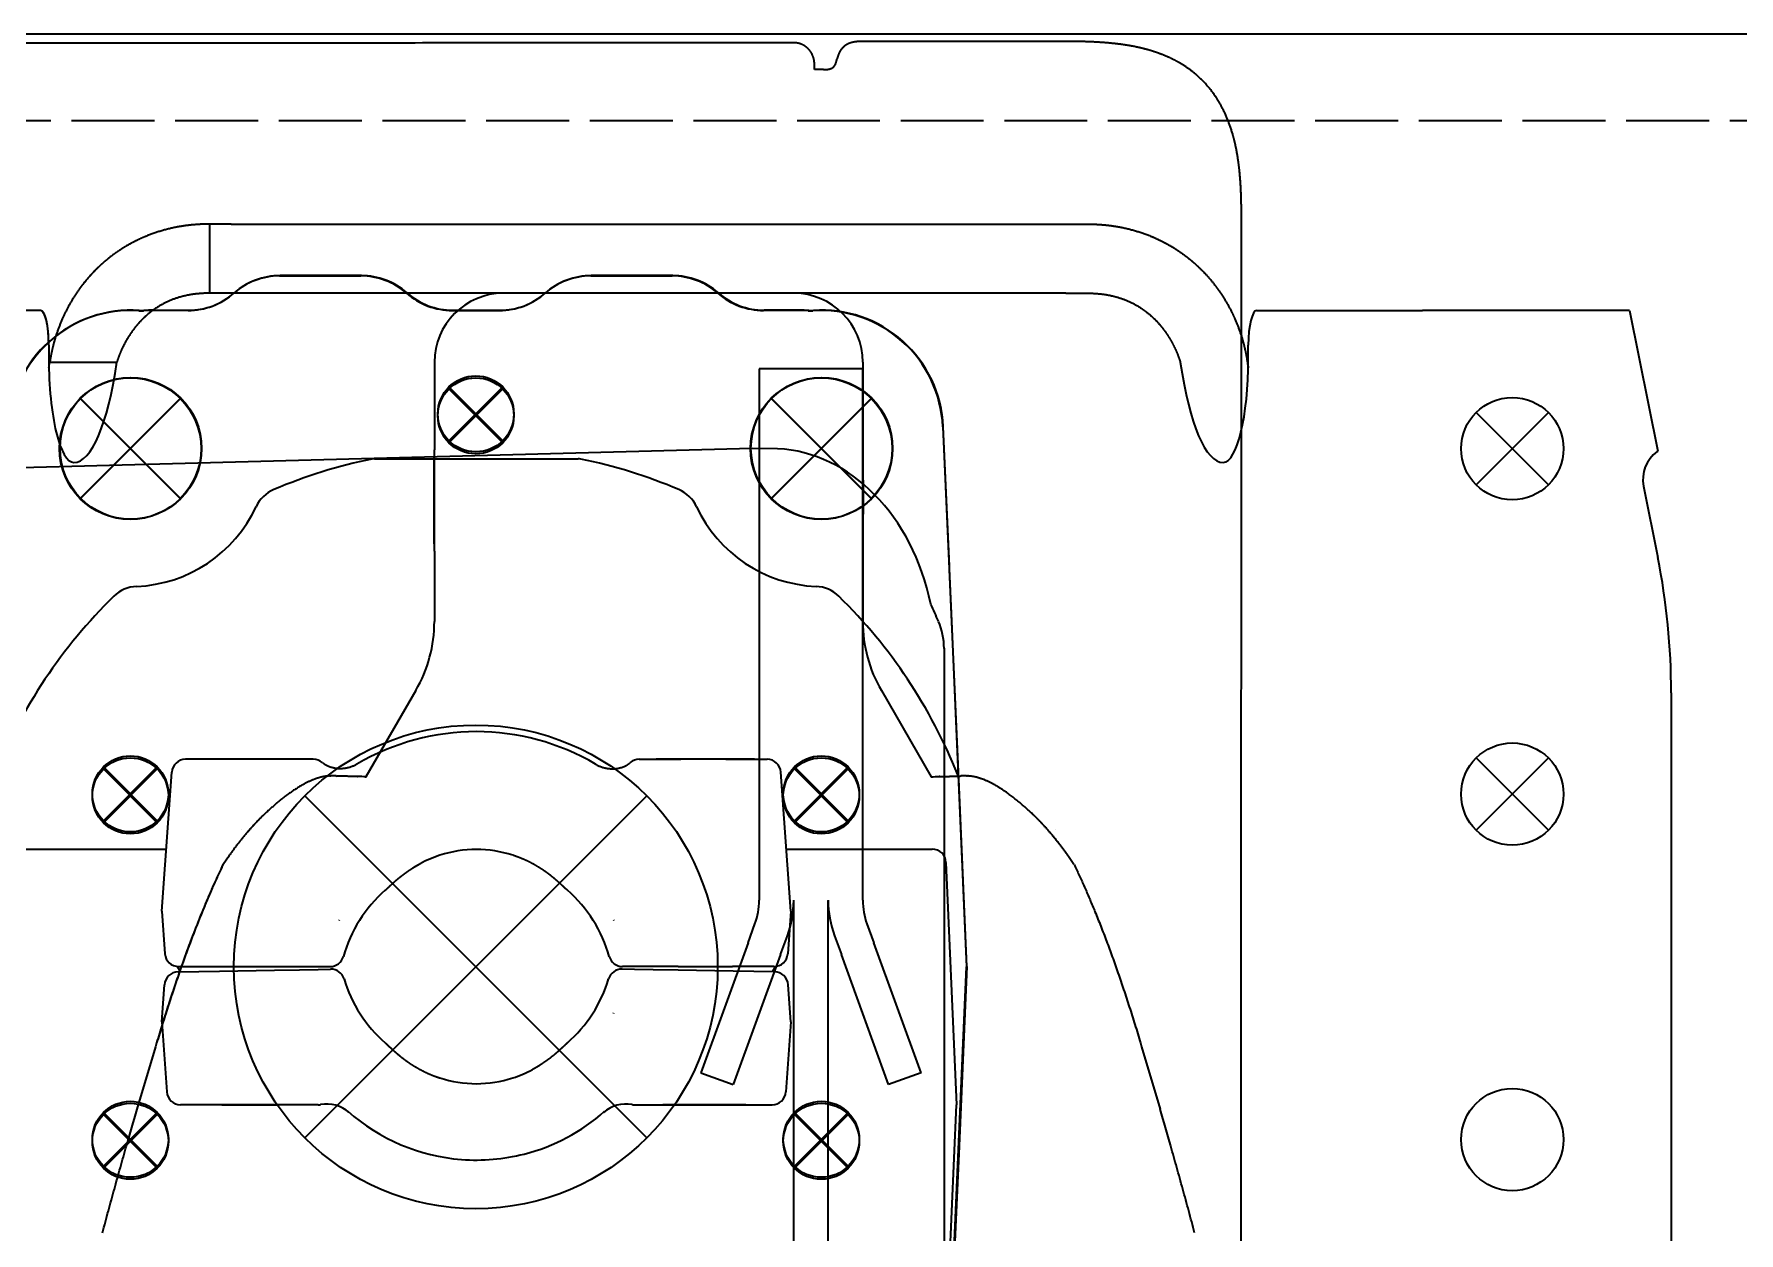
# Model space of a CAD drawing. Header units: millimetres. Extents: x 120 to 10915, y 515 to 8014.
# Drawn here: x 4386.1 to 4632.8, y 4996.5 to 5170 of the extents above; entities that cross this region are included whole.
import ezdxf

# ---------------------------------------------------------------- set-up
doc = ezdxf.new("R2010")
doc.units = ezdxf.units.MM
doc.linetypes.add('DASHED', pattern=[15, 12, -3])
doc.layers.get('0').update_dxf_attribs({"lineweight": 13})
for name, color, linetype, lineweight in [('201_Dimensions', 7, 'Continuous', 13), ('203_Chassis_left_side_view', 7, 'Continuous', 13), ('204_Chassis_mid_side_view', 7, 'Continuous', 13), ('211_Frame_holes_left_side_view', 7, 'Continuous', 13), ('212_Frame_holes_right_side_view', 7, 'Continuous', 13), ('218_Chassis_right_side_view', 7, 'Continuous', 13)]:
    doc.layers.add(name, color=color, linetype=linetype, lineweight=lineweight)

# ---------------------------------------------------------------- blocks, each defined once
blk = doc.blocks.new('3304873')
at = {"layer": '204_Chassis_mid_side_view', "color": 3, "lineweight": 35}
for p, q in [((4411.44, 1242.5), (4411.44, 1232.5)), ((4414.59, 1242.5), (4411.44, 1242.5)), ((4414.59, 1242.5), (4448.31, 1242.5)), ((4448.31, 1242.5), (4501.69, 1242.5)), ((4501.69, 1242.5), (4535.41, 1242.5)), ((4535.41, 1242.5), (4538.56, 1242.5)), ((4414.59, 1232.5), (4411.44, 1232.5)), ((4448.31, 1232.5), (4414.59, 1232.5)), ((4501.69, 1232.5), (4448.31, 1232.5)), ((4535.41, 1232.5), (4501.69, 1232.5)), ((4535.41, 1232.5), (4538.56, 1232.5)), ((4386.99, 1230), (4382.39, 1230)), ((4563.01, 1230), (4567.61, 1230)), ((4567.61, 1230), (4587.01, 1230)), ((4616.98, 1230), (4587.01, 1230)), ((4616.98, 1230), (4621.05, 1209.64)), ((4388.2, 1225), (4388.2, 1223)), ((4388.2, 1225), (4388.2, 1223)), ((4561.8, 1223), (4561.8, 1225)), ((4388.34, 1222.5), (4398.04, 1222.5)), ((4444, 1222.5), (4444, 1209.82)), ((4506, 1222.5), (4506, 1209.82)), ((4444, 1198.95), (4444, 1209.84)), ((4444, 1209.8), (4444, 1209.82)), ((4506, 1198.95), (4506, 1209.82)), ((4620.97, 1209.58), (4621.05, 1209.64)), ((4619, 1204.56), (4621.06, 1194.27)), ((4444, 1195.18), (4444, 1198.95)), ((4506, 1195.18), (4506, 1198.95)), ((4444, 1195.18), (4444, 1195.2)), ((4444, 1195.18), (4444, 1185)), ((4506, 1195.18), (4506, 1185)), ((4441.31, 1174.98), (4434.1, 1162.52)), ((4508.69, 1174.98), (4515.9, 1162.52)), ((4623, 1174.67), (4623, 1047)), ((4428.82, 1162.63), (4429.01, 1162.64)), ((4429.8, 1162.63), (4429.95, 1162.62)), ((4520.05, 1162.62), (4520.2, 1162.63)), ((4520.99, 1162.64), (4521.18, 1162.63)), ((4416.05, 1154.93), (4416.05, 1154.92)), ((4533.95, 1154.93), (4533.95, 1154.92)), ((4403.64, 1123.43), (4400.95, 1114.39)), ((4403.64, 1123.43), (4400.95, 1114.39)), ((4403.8, 1123.98), (4403.64, 1123.43)), ((4403.8, 1123.98), (4403.64, 1123.43)), ((4546.2, 1123.98), (4546.36, 1123.43)), ((4546.36, 1123.43), (4549.05, 1114.39))]:
    blk.add_line(p, q, dxfattribs=at)
for centre in [(4600, 1210), (4600, 1160), (4600, 1110)]:
    blk.add_circle(centre, 7.4, dxfattribs=at)
for centre, radius, start, end in [((4454, 1222.5), 10, 90.2566, 180), ((4496, 1222.5), 10, 0, 89.7434), ((4623.91, 1205.54), 5, 126.0371, 191.3), ((4523, 1174.67), 100, 360, 11.3), ((4424, 1185), 20, 329.9311, 359.9999), ((4526, 1185), 20, 180.0001, 210.0689), ((4429.26, 1143.82), 18.82, 88.3525, 90.7619), ((4520.74, 1143.82), 18.82, 89.2381, 91.6475), ((4438.36, 1137.34), 27.38, 132.2436, 133.5976), ((4445, 1130.36), 37.01, 131.3665, 132.5844), ((4437.53, 1138.94), 25.63, 130.2166, 131.5128), ((4512.47, 1138.94), 25.63, 48.4872, 49.7834), ((4505, 1130.36), 37.01, 47.4156, 48.6335), ((4511.64, 1137.34), 27.38, 46.4024, 47.7564), ((4714.31, 1021.32), 326.89, 163.458, 164.4277), ((4714.31, 1021.32), 326.89, 163.458, 164.4277), ((4235.69, 1021.32), 326.89, 15.5723, 16.542)]:
    blk.add_arc(centre, radius, start, end, dxfattribs=at)
for centre, major_axis, start_param, end_param in [((4386.99, 1225), (0, -5), 1.570796, 3.141593), ((4386.99, 1225), (0, 5), 4.712389, 6.283185), ((4563.01, 1225), (0, -5), 3.141593, 4.712389), ((4391.83, 1223), (0, -15), 4.712389, 4.800831), ((4391.83, 1223), (0, 15), 1.570796, 3.141593), ((4382.12, 1238), (0, -30), 0.995404, 1.027843), ((4391.83, 1238), (0, 30), 3.141593, 4.169436), ((4558.17, 1238), (0, 30), 2.113749, 3.141593), ((4558.17, 1223), (0, 15), 3.141593, 4.712389), ((4567.88, 1238), (0, 30), 2.113749, 2.146188), ((4567.88, 1238), (0, -30), 5.255342, 5.287781)]:
    blk.add_ellipse(centre, major_axis=major_axis, ratio=0.241905, start_param=start_param, end_param=end_param, dxfattribs=at)
for points, degree, knots in [([(4411.44, 1242.5), (4409.83, 1242.5), (4408.21, 1242.38), (4406.58, 1242.12), (4404.37, 1241.57), (4402.24, 1240.74), (4401.66, 1240.49), (4400.54, 1239.96), (4399.45, 1239.35), (4398.92, 1239.03), (4398.01, 1238.44), (4397.15, 1237.79), (4396.78, 1237.5), (4396.07, 1236.91), (4395.39, 1236.29), (4395.06, 1235.96), (4394.08, 1234.97), (4393.19, 1233.9), (4392.62, 1233.15), (4391.57, 1231.6), (4390.67, 1229.95), (4390.27, 1229.1), (4389.5, 1227.29), (4388.92, 1225.43), (4388.68, 1224.45), (4388.48, 1223.47), (4388.34, 1222.5)], 5, [0, 0, 0, 0, 0, 0, 15.842563, 15.842563, 15.842563, 21.798319, 21.798319, 21.798319, 27.666066, 27.666066, 27.666066, 32.046526, 32.046526, 32.046526, 36.435784, 36.435784, 36.435784, 45.330209, 45.330209, 45.330209, 54.486401, 54.486401, 54.486401, 64.655725, 64.655725, 64.655725, 64.655725, 64.655725, 64.655725]), ([(4538.56, 1242.5), (4540.17, 1242.5), (4541.79, 1242.38), (4543.42, 1242.12), (4545.63, 1241.57), (4547.76, 1240.74), (4548.34, 1240.49), (4549.46, 1239.96), (4550.55, 1239.35), (4551.08, 1239.03), (4551.99, 1238.44), (4552.85, 1237.79), (4553.22, 1237.5), (4553.93, 1236.91), (4554.61, 1236.29), (4554.94, 1235.96), (4555.92, 1234.97), (4556.81, 1233.9), (4557.38, 1233.15), (4558.43, 1231.6), (4559.33, 1229.95), (4559.73, 1229.1), (4560.5, 1227.29), (4561.08, 1225.43), (4561.32, 1224.45), (4561.52, 1223.47), (4561.66, 1222.5)], 5, [0, 0, 0, 0, 0, 0, 15.842563, 15.842563, 15.842563, 21.798319, 21.798319, 21.798319, 27.666066, 27.666066, 27.666066, 32.046526, 32.046526, 32.046526, 36.435784, 36.435784, 36.435784, 45.330209, 45.330209, 45.330209, 54.486401, 54.486401, 54.486401, 64.655725, 64.655725, 64.655725, 64.655725, 64.655725, 64.655725]), ([(4538.56, 1242.5), (4540.17, 1242.5), (4541.79, 1242.38), (4543.42, 1242.12), (4545.63, 1241.57), (4547.76, 1240.74), (4548.34, 1240.49), (4549.46, 1239.96), (4550.55, 1239.35), (4551.08, 1239.03), (4551.99, 1238.44), (4552.85, 1237.79), (4553.22, 1237.5), (4553.93, 1236.91), (4554.61, 1236.29), (4554.94, 1235.96), (4555.92, 1234.97), (4556.81, 1233.9), (4557.38, 1233.15), (4558.43, 1231.6), (4559.33, 1229.95), (4559.73, 1229.1), (4560.5, 1227.29), (4561.08, 1225.43), (4561.32, 1224.45), (4561.52, 1223.47), (4561.66, 1222.5)], 5, [0, 0, 0, 0, 0, 0, 15.842563, 15.842563, 15.842563, 21.798319, 21.798319, 21.798319, 27.666066, 27.666066, 27.666066, 32.046526, 32.046526, 32.046526, 36.435784, 36.435784, 36.435784, 45.330209, 45.330209, 45.330209, 54.486401, 54.486401, 54.486401, 64.655725, 64.655725, 64.655725, 64.655725, 64.655725, 64.655725]), ([(4411.44, 1232.5), (4411.08, 1232.5), (4410.72, 1232.49), (4410.36, 1232.47), (4409.16, 1232.38), (4407.96, 1232.17), (4407.13, 1231.96), (4405.44, 1231.38), (4403.86, 1230.49), (4403.09, 1229.96), (4402.11, 1229.13), (4401.24, 1228.21), (4401.02, 1227.95), (4400.34, 1227.13), (4399.75, 1226.26), (4399.4, 1225.67), (4398.87, 1224.67), (4398.45, 1223.68), (4398.3, 1223.29), (4398.16, 1222.89), (4398.04, 1222.5)], 5, [0, 0, 0, 0, 0, 0, 4.864829, 4.864829, 4.864829, 16.12056, 16.12056, 16.12056, 28.116205, 28.116205, 28.116205, 32.691422, 32.691422, 32.691422, 42.29478, 42.29478, 42.29478, 48.652941, 48.652941, 48.652941, 48.652941, 48.652941, 48.652941]), ([(4538.56, 1232.5), (4538.92, 1232.5), (4539.28, 1232.49), (4539.64, 1232.47), (4540.84, 1232.38), (4542.04, 1232.17), (4542.87, 1231.96), (4544.56, 1231.38), (4546.14, 1230.49), (4546.91, 1229.96), (4547.89, 1229.13), (4548.76, 1228.21), (4548.98, 1227.95), (4549.66, 1227.13), (4550.25, 1226.26), (4550.6, 1225.67), (4551.13, 1224.67), (4551.55, 1223.68), (4551.7, 1223.29), (4551.84, 1222.89), (4551.96, 1222.5)], 5, [0, 0, 0, 0, 0, 0, 4.864829, 4.864829, 4.864829, 16.12056, 16.12056, 16.12056, 28.116205, 28.116205, 28.116205, 32.691422, 32.691422, 32.691422, 42.29478, 42.29478, 42.29478, 48.652941, 48.652941, 48.652941, 48.652941, 48.652941, 48.652941]), ([(4443.97, 1206.05), (4443.98, 1206.94), (4443.98, 1207.78), (4443.99, 1208.53), (4444, 1209.25), (4444, 1209.66), (4444, 1209.72), (4444, 1209.78), (4444, 1209.82)], 5, [0, 0, 0, 0, 0, 0, 8.481873, 8.481873, 8.481873, 10.350238, 10.350238, 10.350238, 10.350238, 10.350238, 10.350238]), ([(4506, 1209.82), (4506, 1209.69), (4506, 1209.44), (4506, 1209.09), (4506.01, 1208.33), (4506.02, 1207.39), (4506.02, 1206.96), (4506.03, 1206.51), (4506.03, 1206.05)], 5, [0, 0, 0, 0, 0, 0, 5.964844, 5.964844, 5.964844, 10.368178, 10.368178, 10.368178, 10.368178, 10.368178, 10.368178]), ([(4444, 1195.18), (4444, 1195.31), (4444, 1195.56), (4444, 1195.91), (4443.98, 1197.19), (4443.97, 1199.02), (4443.96, 1200.36), (4443.96, 1202.34), (4443.96, 1204.3), (4443.97, 1204.9), (4443.97, 1205.48), (4443.97, 1206.05)], 5, [0, 0, 0, 0, 0, 0, 5.948362, 5.948362, 5.948362, 17.647719, 17.647719, 17.647719, 22.979673, 22.979673, 22.979673, 22.979673, 22.979673, 22.979673]), ([(4506.03, 1206.05), (4506.04, 1204.77), (4506.04, 1203.37), (4506.04, 1201.95), (4506.03, 1199.41), (4506.02, 1197.23), (4506.01, 1196.36), (4506, 1195.64), (4506, 1195.28), (4506, 1195.24), (4506, 1195.21), (4506, 1195.18)], 5, [0, 0, 0, 0, 0, 0, 12.095725, 12.095725, 12.095725, 21.764657, 21.764657, 21.764657, 22.97103, 22.97103, 22.97103, 22.97103, 22.97103, 22.97103]), ([(4428.82, 1162.63), (4427.92, 1162.59), (4426.94, 1162.36), (4425.9, 1161.93), (4424.31, 1161.06), (4422.6, 1159.83), (4422.07, 1159.42), (4421.53, 1158.99), (4420.98, 1158.52)], 5, [0, 0, 0, 0, 0, 0, 45.412343, 45.412343, 45.412343, 65.031892, 65.031892, 65.031892, 65.031892, 65.031892, 65.031892]), ([(4434.1, 1162.52), (4434.09, 1162.52), (4434.08, 1162.52), (4433.04, 1162.54), (4432.61, 1162.55), (4432.08, 1162.56), (4431.46, 1162.57), (4430.75, 1162.59), (4429.95, 1162.62)], 5, [0, 0, 0, 0, 0, 0, 1.072261, 1.072261, 1.072261, 48.257643, 48.257643, 48.257643, 48.257643, 48.257643, 48.257643]), ([(4515.9, 1162.52), (4515.91, 1162.52), (4515.92, 1162.52), (4516.96, 1162.54), (4517.39, 1162.55), (4517.92, 1162.56), (4518.54, 1162.57), (4519.25, 1162.59), (4520.05, 1162.62)], 5, [0, 0, 0, 0, 0, 0, 1.072261, 1.072261, 1.072261, 48.257643, 48.257643, 48.257643, 48.257643, 48.257643, 48.257643]), ([(4529.02, 1158.52), (4527.26, 1160.02), (4525.63, 1161.17), (4524.09, 1162.02), (4522.68, 1162.51), (4521.41, 1162.62), (4521.4, 1162.62), (4521.36, 1162.62), (4521.31, 1162.62), (4521.25, 1162.63), (4521.21, 1162.63), (4521.18, 1162.63)], 5, [0, 0, 0, 0, 0, 0, 62.554111, 62.554111, 62.554111, 62.953364, 62.953364, 62.953364, 64.550597, 64.550597, 64.550597, 64.550597, 64.550597, 64.550597]), ([(4419.48, 1157.17), (4418.49, 1156.24), (4417.5, 1155.2), (4416.52, 1154.07), (4415.31, 1152.53), (4414.12, 1150.84), (4413.88, 1150.5), (4413.64, 1150.15), (4413.4, 1149.79)], 5, [0, 0, 0, 0, 0, 0, 33.722087, 33.722087, 33.722087, 42.226961, 42.226961, 42.226961, 42.226961, 42.226961, 42.226961]), ([(4536.6, 1149.79), (4535.89, 1150.86), (4535.17, 1151.87), (4534.44, 1152.84), (4533.35, 1154.2), (4532.24, 1155.43), (4531.87, 1155.83), (4531.38, 1156.33), (4530.89, 1156.82), (4530.76, 1156.94), (4530.64, 1157.06), (4530.52, 1157.17)], 5, [0.000088, 0.000088, 0.000088, 0.000088, 0.000088, 0.000088, 25.401335, 25.401335, 25.401335, 38.032211, 38.032211, 38.032211, 42.145143, 42.145143, 42.145143, 42.145143, 42.145143, 42.145143]), ([(4413.4, 1149.79), (4413.16, 1149.27), (4412.66, 1148.23), (4411.94, 1146.61), (4411.21, 1144.93), (4410.44, 1143.1), (4409.63, 1141.09), (4408.79, 1138.9), (4407.94, 1136.62), (4407.1, 1134.26), (4406.27, 1131.81), (4405.43, 1129.27), (4404.61, 1126.66), (4404.07, 1124.88), (4403.8, 1123.98)], 3, [0, 0, 0, 0, 1.705547, 3.475176, 5.306923, 7.198833, 9.436672, 11.800434, 14.231305, 16.739613, 19.329164, 21.998775, 24.741876, 27.558824, 27.558824, 27.558824, 27.558824]), ([(4413.4, 1149.79), (4413.35, 1149.69), (4413.06, 1149.08), (4412.53, 1147.93), (4411.81, 1146.34), (4411.1, 1144.67), (4410.34, 1142.85), (4409.54, 1140.85), (4408.7, 1138.68), (4407.87, 1136.43), (4407.05, 1134.1), (4406.23, 1131.68), (4405.41, 1129.19), (4404.6, 1126.61), (4404.07, 1124.87), (4403.8, 1123.98)], 3, [5.776685, 5.776685, 5.776685, 5.776685, 6.115823, 7.805052, 9.555917, 11.36648, 13.234913, 15.491544, 17.819412, 20.216149, 22.688056, 25.238798, 27.866818, 30.56569, 33.335737, 33.335737, 33.335737, 33.335737]), ([(4536.6, 1149.79), (4536.65, 1149.69), (4536.94, 1149.08), (4537.47, 1147.93), (4538.19, 1146.34), (4538.9, 1144.67), (4539.66, 1142.85), (4540.46, 1140.85), (4541.3, 1138.68), (4542.13, 1136.43), (4542.95, 1134.1), (4543.77, 1131.68), (4544.59, 1129.19), (4545.4, 1126.61), (4545.93, 1124.87), (4546.2, 1123.98)], 3, [5.776883, 5.776883, 5.776883, 5.776883, 6.115823, 7.805052, 9.555917, 11.36648, 13.234913, 15.491544, 17.819412, 20.216149, 22.688056, 25.238798, 27.866818, 30.56569, 33.335737, 33.335737, 33.335737, 33.335737]), ([(4395.97, 1096.49), (4396.11, 1097.03), (4396.39, 1098.09), (4396.82, 1099.68), (4397.25, 1101.26), (4397.68, 1102.83), (4398.12, 1104.4), (4398.55, 1105.96), (4398.99, 1107.52), (4399.28, 1108.55), (4399.42, 1109.07)], 3, [0, 0, 0, 0, 1.651619, 3.298423, 4.937662, 6.569195, 8.194645, 9.815358, 11.4304, 13.041805, 13.041805, 13.041805, 13.041805]), ([(4395.97, 1096.49), (4396.11, 1097.03), (4396.39, 1098.09), (4396.82, 1099.68), (4397.25, 1101.26), (4397.68, 1102.83), (4398.12, 1104.4), (4398.55, 1105.96), (4398.99, 1107.52), (4399.28, 1108.55), (4399.42, 1109.07)], 3, [0, 0, 0, 0, 1.651619, 3.298423, 4.937662, 6.569195, 8.194645, 9.815358, 11.4304, 13.041805, 13.041805, 13.041805, 13.041805]), ([(4554.03, 1096.49), (4553.89, 1097.03), (4553.61, 1098.09), (4553.18, 1099.68), (4552.75, 1101.26), (4552.32, 1102.83), (4551.88, 1104.4), (4551.45, 1105.96), (4551.01, 1107.52), (4550.72, 1108.55), (4550.58, 1109.07)], 3, [0, 0, 0, 0, 1.651619, 3.298423, 4.937662, 6.569195, 8.194645, 9.815358, 11.4304, 13.041805, 13.041805, 13.041805, 13.041805])]:
    blk.add_open_spline(points, degree=degree, knots=knots, dxfattribs=at)
blk = doc.blocks.new('3104955')
at = {"layer": '203_Chassis_left_side_view', "color": 3, "lineweight": 35}
for p, q in [((4534.01, 1268.94), (4506.26, 1268.94)), ((4499, 1264.87), (4499, 1265.7)), ((4500.31, 1264.87), (4499, 1264.87))]:
    blk.add_line(p, q, dxfattribs=at)
for points, knots in [([(4496, 1268.75), (4430.13, 1268.7), (4364.2, 1268.66), (4297.91, 1268.62), (4218.95, 1268.58), (4140.11, 1268.56), (4126.98, 1268.56), (4104.95, 1268.55), (4082.92, 1268.55), (4074.84, 1268.55), (4037.62, 1268.54), (4000.49, 1268.54), (3972.56, 1268.54), (3929.19, 1268.54), (3885.69, 1268.54), (3870.43, 1268.54), (3855.16, 1268.54), (3839.88, 1268.54)], [0, 0, 0, 0, 0, 0, 464.449756, 464.449756, 464.449756, 557.232964, 557.232964, 557.232964, 620.223787, 620.223787, 620.223787, 820.546456, 820.546456, 820.546456, 928.562101, 928.562101, 928.562101, 928.562101, 928.562101, 928.562101]), ([(4499, 1265.7), (4499, 1266.08), (4498.94, 1266.46), (4498.82, 1266.83), (4498.39, 1267.69), (4497.67, 1268.33), (4497.15, 1268.61), (4496.58, 1268.75), (4496.01, 1268.75), (4496.01, 1268.75), (4496, 1268.75), (4496, 1268.75)], [0, 0, 0, 0, 0, 0, 2.954049, 2.954049, 2.954049, 7.313771, 7.313771, 7.313771, 7.358072, 7.358072, 7.358072, 7.358072, 7.358072, 7.358072]), ([(4506.26, 1268.94), (4505.82, 1268.94), (4505.38, 1268.94), (4504.93, 1268.91), (4504.29, 1268.79), (4503.71, 1268.52), (4503.54, 1268.41), (4503.22, 1268.17), (4502.95, 1267.88), (4502.83, 1267.72), (4502.62, 1267.37), (4502.46, 1267), (4502.39, 1266.81), (4502.33, 1266.62), (4502.28, 1266.43)], [0, 0, 0, 0, 0, 0, 2.216259, 2.216259, 2.216259, 3.235337, 3.235337, 3.235337, 4.24448, 4.24448, 4.24448, 5.262713, 5.262713, 5.262713, 5.262713, 5.262713, 5.262713]), ([(4560.81, 1241.99), (4560.81, 1243.38), (4560.81, 1244.77), (4560.79, 1246.19), (4560.7, 1248.51), (4560.47, 1250.85), (4560.35, 1251.74), (4560.1, 1253.33), (4559.73, 1254.89), (4559.54, 1255.57), (4558.91, 1257.58), (4558.03, 1259.52), (4557.31, 1260.76), (4556.07, 1262.43), (4554.57, 1263.88), (4554.08, 1264.3), (4552.94, 1265.19), (4551.7, 1265.94), (4551, 1266.31), (4549.91, 1266.82), (4548.78, 1267.25), (4548.38, 1267.38), (4547.77, 1267.58), (4547.16, 1267.76), (4546.94, 1267.81), (4546.51, 1267.93), (4546.07, 1268.03), (4545.85, 1268.08), (4544.6, 1268.35), (4543.34, 1268.54), (4542.29, 1268.66), (4539.98, 1268.86), (4537.7, 1268.93), (4536.46, 1268.94), (4535.24, 1268.94), (4534.01, 1268.94)], [0, 0, 0, 0, 0, 0, 9.83548, 9.83548, 9.83548, 15.936414, 15.936414, 15.936414, 20.690018, 20.690018, 20.690018, 30.159363, 30.159363, 30.159363, 34.424002, 34.424002, 34.424002, 39.659268, 39.659268, 39.659268, 42.465447, 42.465447, 42.465447, 43.980816, 43.980816, 43.980816, 45.496186, 45.496186, 45.496186, 52.593969, 52.593969, 52.593969, 61.244838, 61.244838, 61.244838, 61.244838, 61.244838, 61.244838]), ([(4500.31, 1264.87), (4500.45, 1264.87), (4500.59, 1264.87), (4500.73, 1264.88), (4501.02, 1264.9), (4501.3, 1264.97), (4501.43, 1265.02), (4501.69, 1265.15), (4501.89, 1265.36), (4501.97, 1265.48), (4502.1, 1265.74), (4502.18, 1266.01), (4502.22, 1266.15), (4502.25, 1266.29), (4502.28, 1266.43)], [0, 0, 0, 0, 0, 0, 0.713427, 0.713427, 0.713427, 1.426855, 1.426855, 1.426855, 2.140282, 2.140282, 2.140282, 2.853709, 2.853709, 2.853709, 2.853709, 2.853709, 2.853709])]:
    blk.add_open_spline(points, degree=5, knots=knots, dxfattribs=at)
blk.add_open_spline([(4560.28, 626.47), (4560.42, 749.54), (4560.55, 872.66), (4560.67, 995.79), (4560.79, 1118.89), (4560.81, 1241.99)], degree=5, dxfattribs=at)
blk = doc.blocks.new('3069619')
at = {"layer": '203_Chassis_left_side_view', "color": 3, "lineweight": 35}
for p, q in [((4490, 1210), (4357.17, 1206.52)), ((4490.02, 1209.99), (4490, 1210)), ((4493.67, 1209.99), (4490, 1210)), ((4517.77, 1181.1), (4517.77, 665.95))]:
    blk.add_line(p, q, dxfattribs=at)
for centre, radius, start, end in [((4470.95, 1165.45), 50, 23.0262, 26.1567), ((4507.73, 1181.09), 10.03, 0.039, 22.987)]:
    blk.add_arc(centre, radius, start, end, dxfattribs=at)
blk.add_ellipse((4492.65, 1180.02), major_axis=(0, -30), ratio=0.797854, start_param=1.82267, end_param=3.09898, dxfattribs=at)
blk = doc.blocks.new('3071505')
at = {"layer": '203_Chassis_left_side_view', "color": 3, "lineweight": 35}
for p, q in [((4433.43, 1235.04), (4421.66, 1235.04)), ((4478.49, 1235.04), (4466.71, 1235.04)), ((4403.32, 1230.04), (4408.43, 1230.04)), ((4446.66, 1230.04), (4453.49, 1230.04)), ((4496.82, 1230.04), (4491.71, 1230.04)), ((4498.84, 1229.99), (4498.8, 1229.99)), ((4381.65, 1194.12), (4382.48, 1213.2)), ((4518.49, 1194.12), (4517.66, 1213.2)), ((4435.35, 1208.54), (4464.79, 1208.54)), ((4380.26, 1162.14), (4381.58, 1192.5)), ((4381.58, 1192.5), (4381.6, 1193.04)), ((4381.6, 1193.04), (4381.65, 1194.12)), ((4518.54, 1193.04), (4518.49, 1194.12)), ((4518.56, 1192.5), (4518.54, 1193.04)), ((4519.89, 1162.15), (4518.56, 1192.5)), ((4358.07, 1140.67), (4358.07, 1166.04)), ((4413.96, 1165.04), (4407.98, 1165.04)), ((4411.01, 1165.04), (4409.8, 1165.04)), ((4423.13, 1165.04), (4411.01, 1165.04)), ((4420.5, 1165.04), (4413.96, 1165.04)), ((4426.48, 1165.04), (4420.5, 1165.04)), ((4424.07, 1165.04), (4423.13, 1165.04)), ((4473.66, 1165.04), (4479.65, 1165.04)), ((4477.01, 1165.04), (4476.08, 1165.04)), ((4489.13, 1165.04), (4477.01, 1165.04)), ((4486.18, 1165.04), (4479.65, 1165.04)), ((4486.18, 1165.04), (4492.17, 1165.04)), ((4490.34, 1165.04), (4489.13, 1165.04)), ((4379.07, 1135.04), (4380.26, 1162.14)), ((4404.57, 1143.04), (4405.98, 1163.18)), ((4495.57, 1143.04), (4494.16, 1163.18)), ((4521.07, 1135.04), (4519.89, 1162.14)), ((4382.1, 1150.12), (4380.57, 1115.04)), ((4384.1, 1152.04), (4405.2, 1152.04)), ((4444.79, 1151.15), (4444.8, 1151.15)), ((4455.35, 1151.15), (4455.34, 1151.15)), ((4494.94, 1152.04), (4500.07, 1152.04)), ((4494.94, 1152.04), (4516.04, 1152.04)), ((4518.04, 1150.12), (4519.57, 1115.04)), ((4404.57, 1143.04), (4405, 1136.9)), ((4495.57, 1143.04), (4495.14, 1136.9)), ((4430.2, 1141.82), (4430.16, 1141.72)), ((4469.94, 1141.82), (4469.98, 1141.72)), ((4374.07, 1138.42), (4362.72, 1138.92)), ((4374.07, 1110.35), (4374.07, 1138.42)), ((4379.07, 1135.04), (4380.26, 1107.94)), ((4406.78, 1135.05), (4406.77, 1135.04)), ((4406.77, 1135.04), (4407.2, 1134.29)), ((4407, 1135.04), (4412.98, 1135.04)), ((4412.98, 1135.04), (4420.85, 1135.04)), ((4420.85, 1135.04), (4424.49, 1135.04)), ((4424.49, 1135.04), (4427.16, 1135.04)), ((4427.16, 1135.04), (4428.91, 1135.04)), ((4472.98, 1135.04), (4471.24, 1135.04)), ((4475.65, 1135.04), (4472.98, 1135.04)), ((4479.3, 1135.04), (4475.65, 1135.04)), ((4479.3, 1135.04), (4487.16, 1135.04)), ((4493.15, 1135.04), (4487.16, 1135.04)), ((4492.94, 1134.29), (4493.37, 1135.04)), ((4493.37, 1135.04), (4493.37, 1135.05)), ((4521.07, 1135.04), (4519.89, 1107.94)), ((4406.91, 1134.28), (4412.9, 1134.39)), ((4412.9, 1134.39), (4420.85, 1134.53)), ((4420.85, 1134.53), (4424.49, 1134.59)), ((4424.49, 1134.59), (4427.16, 1134.64)), ((4427.16, 1134.64), (4428.98, 1134.67)), ((4472.98, 1134.64), (4471.16, 1134.67)), ((4475.65, 1134.59), (4472.98, 1134.64)), ((4479.29, 1134.53), (4475.65, 1134.59)), ((4487.24, 1134.39), (4479.29, 1134.53)), ((4493.23, 1134.28), (4487.24, 1134.39)), ((4404.57, 1127.04), (4404.95, 1132.42)), ((4495.57, 1127.04), (4495.19, 1132.42)), ((4469.94, 1128.25), (4469.98, 1128.35)), ((4404.57, 1127.04), (4405.28, 1116.9)), ((4495.57, 1127.04), (4494.86, 1116.9)), ((4444.79, 1118.93), (4444.8, 1118.92)), ((4455.35, 1118.93), (4455.34, 1118.92)), ((4381.58, 1091.86), (4380.57, 1115.04)), ((4381.58, 1091.86), (4380.57, 1115.04)), ((4413.26, 1115.04), (4407.28, 1115.04)), ((4411.81, 1115.04), (4411.07, 1115.04)), ((4423.07, 1115.04), (4411.81, 1115.04)), ((4413.26, 1115.04), (4421.2, 1115.04)), ((4414.8, 1115.04), (4414.81, 1114.95)), ((4427.18, 1115.04), (4421.2, 1115.04)), ((4472.96, 1115.04), (4478.95, 1115.04)), ((4477.81, 1115.04), (4477.07, 1115.04)), ((4489.07, 1115.04), (4477.81, 1115.04)), ((4478.95, 1115.04), (4486.88, 1115.04)), ((4485.34, 1115.04), (4485.34, 1114.95)), ((4486.88, 1115.04), (4492.87, 1115.04)), ((4518.56, 1091.86), (4519.57, 1115.04)), ((4374.07, 1108.65), (4374.07, 1110.35)), ((4374.07, 1108.65), (4361.66, 1108.11)), ((4380.26, 1107.94), (4381.04, 1090.04)), ((4519.89, 1107.92), (4519.11, 1090.04)), ((4363.08, 1105.72), (4363.26, 1105.49)), ((4376.07, 1097.6), (4376.07, 1098.41)), ((4376.07, 1098.41), (4376.07, 1098.41)), ((4376.07, 1097.6), (4376.07, 1096.28)), ((4376.07, 1096.28), (4376.07, 1092.93)), ((4376.07, 1092.04), (4376.07, 1092.93)), ((4378.07, 1090.04), (4493.34, 1090.04)), ((4519.86, 1090.04), (4399.32, 1090.04)), ((4493.34, 1090.04), (4497.6, 1090.04)), ((4519.8, 1090.04), (4519.86, 1090.04)), ((4520.07, 1088.79), (4520.07, 1088.93)), ((4520.07, 1088.79), (4520.07, 1081.55)), ((4518.62, 1078.99), (4518.56, 1077.57)), ((4516.07, 1065.96), (4516.07, 1075.9)), ((4518.49, 1075.96), (4517.66, 1056.87)), ((4518.54, 1077.04), (4518.49, 1075.96)), ((4518.56, 1077.57), (4518.54, 1077.04)), ((4503.05, 1062.43), (4483.41, 1061.4)), ((4491.49, 1061.83), (4491.49, 1059.18)), ((4513.23, 1062.97), (4503.05, 1062.43)), ((4508.66, 1062.54), (4508.68, 1062.73)), ((4508.66, 1062.54), (4508.66, 1059.18)), ((4513.07, 1062.96), (4512.54, 1061.01)), ((4477.51, 1059.08), (4435.93, 1024.19)), ((4508.64, 1058.73), (4509.8, 1058.79)), ((4474.98, 1056.96), (4491.66, 1057.84)), ((4503.26, 1055.04), (4493.42, 1055.04)), ((4506.72, 1055.04), (4503.26, 1055.04)), ((4468.28, 1049.96), (4468.31, 1049.99)), ((4469.35, 1048.93), (4469.37, 1048.95)), ((4496.82, 1040.04), (4491.71, 1040.04)), ((4478.49, 1035.04), (4466.71, 1035.04)), ((4418.07, 940.94), (4418.07, 985.89)), ((4376.64, 936.26), (4415.2, 937.95)), ((4376.64, 936.26), (4376.51, 936.26)), ((4365.47, 916.97), (4365.3, 916.28)), ((4374.07, 908.42), (4371.18, 908.55)), ((4374.07, 865.15), (4374.07, 908.42)), ((4374.07, 865.15), (4362.07, 864.63)), ((4362.07, 831.63), (4362.07, 864.63)), ((4362.07, 831.63), (4350.01, 831.1)), ((4342.91, 831.28), (4347.14, 831.1)), ((4347.8, 830.81), (4348.57, 830.04)), ((4349.34, 830.81), (4348.57, 830.04))]:
    blk.add_line(p, q, dxfattribs=at)
for centre in [(4400.07, 1210.04), (4500.07, 1210.04)]:
    blk.add_circle(centre, 10.25, dxfattribs=at)
for centre, radius, start, end in [((4421.66, 1225.04), 10, 90, 131.4096), ((4433.43, 1225.04), 10, 48.5904, 90), ((4466.71, 1225.04), 10, 90, 131.4096), ((4478.49, 1225.04), 10, 48.5904, 90), ((4408.43, 1240.04), 10, 270, 311.4096), ((4446.66, 1240.04), 10, 228.5904, 270), ((4453.49, 1240.04), 10, 270, 311.4096), ((4491.71, 1240.04), 10, 228.5904, 270), ((4400.07, 1212.43), 17.6, 86.0209, 177.5), ((4401.64, 1234.98), 5, 266.1585, 273.7101), ((4403.32, 1209.04), 21, 90, 93.71), ((4496.82, 1209.04), 21, 86.29, 90), ((4498.5, 1234.98), 5, 266.2899, 273.3924), ((4500.07, 1212.43), 17.6, 2.5, 93.9791), ((4450.07, 1135.04), 75, 101.6351, 112.9898), ((4435.35, 1206.54), 2, 90, 101.6351), ((4464.79, 1206.54), 2, 78.3649, 90), ((4450.07, 1135.04), 75, 67.0102, 78.3649), ((4422.73, 1199.48), 5, 112.9898, 155.0144), ((4477.41, 1199.48), 5, 24.9856, 67.0102), ((4400.07, 1210.04), 20, 272.3658, 335.0144), ((4500.07, 1210.04), 20, 204.9856, 267.6342), ((4401.1, 1185.06), 5, 92.3658, 134.3904), ((4499.04, 1185.06), 5, 45.6096, 87.6342), ((4450.07, 1135.04), 75, 134.3904, 158.2832), ((4450.07, 1135.04), 75, 21.7168, 45.6096), ((4353.07, 1166.04), 5, 0, 45.5689), ((4450.07, 1135.04), 34, 59.4731, 120.5269), ((4407.98, 1163.04), 2, 90, 176), ((4426.48, 1163.04), 2, 49.3216, 90), ((4473.66, 1163.04), 2, 90, 130.6784), ((4492.17, 1163.04), 2, 4, 90), ((4382.25, 1162.05), 2, 158.2832, 177.5), ((4517.89, 1162.05), 2, 2.5, 21.7168), ((4384.1, 1150.04), 2, 90, 177.5), ((4450.19, 1134.58), 17.42, 108.0592, 118.2787), ((4450.07, 1135.04), 16.95, 71.887, 108.113), ((4516.04, 1150.04), 2, 2.5, 90), ((4450.07, 1131.04), 20, 131.242, 164.1734), ((4450.07, 1131.04), 20, 15.8266, 48.758), ((4363.07, 1146.91), 8, 231.3161, 267.5), ((4407, 1137.04), 2, 184, 270), ((4428.91, 1137.04), 2, 270, 344.1734), ((4471.24, 1137.04), 2, 195.8266, 270), ((4493.15, 1137.04), 2, 270, 356), ((4406.94, 1132.28), 2, 91, 176), ((4429.01, 1132.67), 2, 16.8251, 91), ((4450.07, 1139.04), 20, 196.825, 228.758), ((4450.07, 1139.04), 20, 311.242, 343.175), ((4471.13, 1132.67), 2, 89.0001, 163.175), ((4493.2, 1132.28), 2, 4, 89), ((4450.07, 1135.04), 16.95, 251.887, 288.113), ((4449.95, 1135.49), 17.42, 288.0592, 298.2787), ((4407.28, 1117.04), 2, 184, 270), ((4492.87, 1117.04), 2, 270, 356), ((4427.18, 1117.04), 2, 270, 280.082), ((4428.41, 1110.14), 5, 48.9643, 100.082), ((4450.07, 1135.04), 28, 228.4385, 265.616), ((4450.07, 1135.04), 28, 284.3168, 311.5613), ((4471.74, 1110.14), 5, 79.918, 131.0357), ((4472.96, 1117.04), 2, 259.918, 270), ((4377.24, 1115.98), 17.48, 206.7532, 215.9135), ((4450.07, 1135.04), 28, 265.616, 284.3169), ((4377.47, 1116.16), 17.78, 216.9026, 246.0184), ((4377.68, 1116.62), 18.28, 246.024, 264.9651), ((4378.07, 1092.04), 2, 180, 270), ((4385.58, 1092.04), 4, 182.5, 210), ((4385.58, 1092.04), 4, 182.5, 210), ((4514.56, 1092.04), 4, 330, 357.5), ((4517.06, 1088.93), 3.01, 0.0014, 21.6673), ((4517.07, 1081.55), 3, 288.6225, 0), ((4519.07, 1075.9), 3, 109.4713, 180.0001), ((4513.07, 1065.96), 3, 273, 0), ((4513.07, 1065.96), 3, 273, 0), ((4483.93, 1051.42), 10, 93, 130), ((4509.65, 1061.78), 3, 273, 345), ((4500.07, 1060.04), 10.25, 192.869, 353.3254), ((4496.89, 1059.18), 5.4, 180, 230.0838), ((4503.26, 1059.18), 5.4, 309.9162, 360), ((4500.07, 1057.64), 17.6, 266.0209, 357.5), ((4453.49, 1030.04), 10, 48.5904, 82.9032), ((4491.71, 1030.04), 10, 90, 131.4096), ((4496.82, 1061.04), 21, 270, 273.71), ((4498.5, 1035.09), 5, 86.0209, 93.7103), ((4466.71, 1045.04), 10, 228.5904, 270), ((4478.49, 1045.04), 10, 270, 311.4096), ((4468.07, 985.89), 50, 130, 180), ((4415.07, 940.94), 3, 272.5, 360), ((4376.99, 928.27), 8, 92.5, 103.6708), ((4549.87, 872.04), 189.8, 160.736, 161.7504), ((4347.09, 830.1), 1, 45, 87.5), ((4350.05, 830.1), 1, 92.5, 135)]:
    blk.add_arc(centre, radius, start, end, dxfattribs=at)
for points, degree, knots in [([(4432.8, 1164.32), (4432.74, 1164.29), (4432.6, 1164.21), (4432.4, 1164.11), (4432.19, 1164.02), (4431.97, 1163.94), (4431.76, 1163.86), (4431.54, 1163.8), (4431.32, 1163.76), (4431.06, 1163.71), (4430.79, 1163.68), (4430.48, 1163.67), (4430.18, 1163.67), (4429.93, 1163.69), (4429.73, 1163.72), (4429.58, 1163.74), (4429.44, 1163.77), (4429.26, 1163.81), (4429.05, 1163.87), (4428.81, 1163.96), (4428.6, 1164.05), (4428.43, 1164.13), (4428.3, 1164.2), (4428.21, 1164.25), (4428.12, 1164.31), (4428.04, 1164.36), (4427.97, 1164.41), (4427.9, 1164.46), (4427.84, 1164.51), (4427.8, 1164.54), (4427.79, 1164.55)], 3, [0, 0, 0, 0, 0.228727, 0.457755, 0.686521, 0.915565, 1.144063, 1.372035, 1.599278, 1.825548, 2.133658, 2.438708, 2.739802, 3.035783, 3.189699, 3.341558, 3.491092, 3.638024, 3.898305, 4.146801, 4.381292, 4.599012, 4.712235, 4.819427, 4.920348, 5.014743, 5.10421, 5.18667, 5.264334, 5.334473, 5.334473, 5.334473, 5.334473]), ([(4467.34, 1164.32), (4467.41, 1164.29), (4467.54, 1164.21), (4467.75, 1164.11), (4467.96, 1164.02), (4468.17, 1163.94), (4468.39, 1163.86), (4468.61, 1163.8), (4468.83, 1163.76), (4469.08, 1163.71), (4469.36, 1163.68), (4469.66, 1163.67), (4469.96, 1163.67), (4470.21, 1163.69), (4470.41, 1163.72), (4470.56, 1163.74), (4470.71, 1163.77), (4470.89, 1163.81), (4471.1, 1163.87), (4471.33, 1163.96), (4471.55, 1164.05), (4471.72, 1164.13), (4471.85, 1164.2), (4471.94, 1164.25), (4472.02, 1164.31), (4472.1, 1164.36), (4472.18, 1164.41), (4472.24, 1164.46), (4472.3, 1164.51), (4472.34, 1164.54), (4472.36, 1164.55)], 3, [0, 0, 0, 0, 0.228727, 0.457755, 0.686521, 0.915565, 1.144063, 1.372035, 1.599278, 1.825548, 2.133658, 2.438708, 2.739802, 3.035783, 3.189699, 3.341558, 3.491092, 3.638024, 3.898305, 4.146801, 4.381292, 4.599012, 4.712235, 4.819427, 4.920348, 5.014743, 5.10421, 5.18667, 5.264334, 5.334473, 5.334473, 5.334473, 5.334473]), ([(4436.89, 1146.08), (4436.98, 1146.15), (4437.06, 1146.23), (4437.15, 1146.32), (4437.51, 1146.65), (4437.88, 1147), (4438.18, 1147.27), (4438.75, 1147.77), (4439.35, 1148.25), (4439.66, 1148.48), (4440.28, 1148.93), (4440.93, 1149.35), (4441.26, 1149.55), (4441.6, 1149.74), (4441.94, 1149.93)], 5, [0, 0, 0, 0, 0, 0, 1.273372, 1.273372, 1.273372, 5.122261, 5.122261, 5.122261, 9.019284, 9.019284, 9.019284, 12.93349, 12.93349, 12.93349, 12.93349, 12.93349, 12.93349]), ([(4463.26, 1146.08), (4463.12, 1146.19), (4462.99, 1146.32), (4462.87, 1146.43), (4462.46, 1146.81), (4462.04, 1147.2), (4461.75, 1147.46), (4461.32, 1147.83), (4460.87, 1148.18), (4460.72, 1148.3), (4460.27, 1148.64), (4459.8, 1148.97), (4459.48, 1149.18), (4458.67, 1149.68), (4457.84, 1150.14), (4457.32, 1150.39), (4456.62, 1150.69), (4455.9, 1150.96), (4455.72, 1151.03), (4455.54, 1151.09), (4455.35, 1151.15)], 5, [0, 0, 0, 0, 0, 0, 1.945029, 1.945029, 1.945029, 5.781079, 5.781079, 5.781079, 7.709544, 7.709544, 7.709544, 11.568194, 11.568194, 11.568194, 17.357428, 17.357428, 17.357428, 19.309103, 19.309103, 19.309103, 19.309103, 19.309103, 19.309103]), ([(4436.89, 1124), (4437.02, 1123.89), (4437.15, 1123.76), (4437.27, 1123.64), (4437.54, 1123.39), (4437.82, 1123.14), (4437.95, 1123.01), (4438.24, 1122.76), (4438.52, 1122.51), (4438.67, 1122.39), (4438.96, 1122.14), (4439.26, 1121.9), (4439.41, 1121.79), (4439.86, 1121.44), (4440.33, 1121.11), (4440.65, 1120.9), (4441.46, 1120.4), (4442.3, 1119.94), (4442.81, 1119.69), (4443.52, 1119.38), (4444.24, 1119.11), (4444.42, 1119.05), (4444.61, 1118.99), (4444.79, 1118.93)], 5, [0, 0, 0, 0, 0, 0, 1.738127, 1.738127, 1.738127, 3.505974, 3.505974, 3.505974, 5.281046, 5.281046, 5.281046, 7.057815, 7.057815, 7.057815, 10.61174, 10.61174, 10.61174, 15.945291, 15.945291, 15.945291, 17.754093, 17.754093, 17.754093, 17.754093, 17.754093, 17.754093]), ([(4463.26, 1124), (4463.17, 1123.92), (4463.08, 1123.84), (4462.99, 1123.76), (4462.73, 1123.51), (4462.45, 1123.25), (4462.26, 1123.08), (4461.88, 1122.74), (4461.5, 1122.4), (4461.3, 1122.24), (4460.6, 1121.67), (4459.87, 1121.14), (4459.33, 1120.78), (4458.77, 1120.45), (4458.21, 1120.15)], 5, [0, 0, 0, 0, 0, 0, 1.164058, 1.164058, 1.164058, 3.53076, 3.53076, 3.53076, 5.928883, 5.928883, 5.928883, 11.934691, 11.934691, 11.934691, 11.934691, 11.934691, 11.934691]), ([(4370.7, 934.65), (4370.73, 934.67), (4370.78, 934.71), (4370.88, 934.77), (4370.99, 934.83), (4371.12, 934.9), (4371.26, 934.96), (4371.42, 935.03), (4371.59, 935.1), (4371.77, 935.17), (4371.96, 935.24), (4372.16, 935.31), (4372.36, 935.37), (4372.58, 935.44), (4372.8, 935.5), (4373.02, 935.56), (4373.26, 935.62), (4373.53, 935.69), (4373.81, 935.76), (4374.09, 935.82), (4374.34, 935.88), (4374.56, 935.92), (4374.74, 935.96), (4374.92, 936), (4375.04, 936.03), (4375.1, 936.04)], 3, [0, 0, 0, 0, 0.094627, 0.205865, 0.334865, 0.479692, 0.638717, 0.8105, 0.993669, 1.186979, 1.389434, 1.599788, 1.817193, 2.040717, 2.269432, 2.502388, 2.738467, 3.017801, 3.311373, 3.602531, 3.897288, 4.087375, 4.272207, 4.453078, 4.632315, 4.632315, 4.632315, 4.632315]), ([(4369.62, 931.47), (4369.57, 931.32), (4369.47, 931.01), (4369.31, 930.54), (4369.15, 930.06), (4368.98, 929.57), (4368.82, 929.06), (4368.65, 928.54), (4368.47, 928.01), (4368.3, 927.46), (4368.12, 926.9), (4367.95, 926.33), (4367.77, 925.74), (4367.6, 925.14), (4367.42, 924.52), (4367.24, 923.89), (4367.06, 923.25), (4366.89, 922.59), (4366.71, 921.92), (4366.53, 921.24), (4366.36, 920.55), (4366.18, 919.85), (4366, 919.14), (4365.82, 918.43), (4365.65, 917.7), (4365.53, 917.22), (4365.47, 916.97)], 3, [0, 0, 0, 0, 0.482672, 0.976851, 1.483298, 2.002618, 2.535212, 3.081395, 3.641339, 4.215126, 4.802789, 5.40424, 6.019358, 6.647971, 7.289786, 7.944508, 8.611719, 9.290958, 9.981846, 10.683706, 11.395944, 12.117925, 12.848922, 13.588226, 14.335041, 15.088584, 15.088584, 15.088584, 15.088584]), ([(4365.3, 916.28), (4365.27, 916.15), (4365.22, 915.87), (4365.18, 915.43), (4365.16, 914.94), (4365.19, 914.43), (4365.26, 913.89), (4365.38, 913.34), (4365.56, 912.77), (4365.82, 912.15), (4366.17, 911.52), (4366.61, 910.91), (4367.07, 910.41), (4367.52, 910), (4367.95, 909.67), (4368.41, 909.38), (4368.89, 909.12), (4369.36, 908.92), (4369.8, 908.78), (4370.2, 908.67), (4370.56, 908.61), (4370.89, 908.57), (4371.08, 908.55), (4371.18, 908.55)], 3, [0, 0, 0, 0, 0.402407, 0.850209, 1.335088, 1.851612, 2.394558, 2.959346, 3.538069, 4.204868, 4.960454, 5.698743, 6.446416, 7.001032, 7.510489, 8.077526, 8.633717, 9.144198, 9.608618, 10.022337, 10.391883, 10.713646, 10.989689, 10.989689, 10.989689, 10.989689])]:
    blk.add_open_spline(points, degree=degree, knots=knots, dxfattribs=at)
blk = doc.blocks.new('3071507')
at = {"layer": '218_Chassis_right_side_view', "color": 3, "lineweight": 35}
for p, q in [((4421.59, 1235), (4433.36, 1235)), ((4466.64, 1235), (4478.41, 1235)), ((4408.36, 1230), (4403.25, 1230)), ((4446.59, 1230), (4453.41, 1230)), ((4496.75, 1230), (4491.64, 1230)), ((4382.41, 1213.16), (4381.23, 1186.16)), ((4517.59, 1213.16), (4518.77, 1186.16)), ((4381.23, 1186.16), (4379, 1135)), ((4518.77, 1186.16), (4521, 1135)), ((4374, 1138.39), (4362.65, 1138.88)), ((4374, 1136.68), (4374, 1138.39)), ((4374, 1108.61), (4374, 1136.68)), ((4381.23, 1083.84), (4379, 1135)), ((4518.77, 1083.84), (4521, 1135)), ((4374, 1108.61), (4361.56, 1108.07)), ((4363.01, 1105.69), (4363.18, 1105.45)), ((4376, 1098.37), (4376, 1098.37)), ((4376, 1097.55), (4376, 1098.37)), ((4376, 1096.44), (4376, 1097.55)), ((4376, 1095.11), (4376, 1096.44)), ((4376, 1095.11), (4376, 1094.1)), ((4376, 1092), (4376, 1094.1)), ((4378.97, 1090), (4378, 1090)), ((4378.97, 1090), (4380.96, 1090)), ((4382.41, 1056.84), (4381.23, 1083.84)), ((4517.59, 1056.84), (4518.77, 1083.84)), ((4408.36, 1040), (4403.25, 1040)), ((4454.65, 1039.92), (4435.86, 1024.16)), ((4446.59, 1040), (4453.41, 1040)), ((4496.75, 1040), (4491.64, 1040)), ((4421.59, 1035), (4433.36, 1035)), ((4466.64, 1035), (4478.41, 1035)), ((4418, 985.86), (4418, 979.39)), ((4418, 979.39), (4418, 940.91)), ((4415.13, 937.91), (4376.57, 936.23)), ((4374, 908.39), (4371.11, 908.51)), ((4374, 865.11), (4374, 908.39)), ((4374, 865.11), (4362, 864.59)), ((4362, 831.59), (4362, 864.59)), ((4362, 831.59), (4349.93, 831.06)), ((4345.74, 831.12), (4347.07, 831.06)), ((4347.73, 830.77), (4348.5, 830)), ((4349.27, 830.77), (4348.5, 830))]:
    blk.add_line(p, q, dxfattribs=at)
for centre in [(4400, 1210), (4500, 1210), (4400, 1060), (4500, 1060)]:
    blk.add_circle(centre, 10.25, dxfattribs=at)
for centre, radius, start, end in [((4421.59, 1225), 10, 90, 131.4096), ((4433.36, 1225), 10, 48.5904, 90), ((4466.64, 1225), 10, 90, 131.4096), ((4478.41, 1225), 10, 48.5904, 90), ((4408.36, 1240), 10, 270, 311.4096), ((4446.59, 1240), 10, 228.5904, 270), ((4453.41, 1240), 10, 270, 311.4096), ((4491.64, 1240), 10, 228.5904, 270), ((4400, 1212.4), 17.6, 86.0209, 177.5), ((4401.57, 1234.95), 5, 266.0209, 273.71), ((4403.25, 1209), 21, 90, 93.71), ((4496.75, 1209), 21, 86.29, 90), ((4498.43, 1234.95), 5, 266.29, 273.9791), ((4500, 1212.4), 17.6, 2.5, 93.9791), ((4517.82, 1162.01), 2, 2.5, 3.2062), ((4363, 1146.87), 8, 231.3203, 267.5), ((4517.82, 1107.99), 2, 356.8276, 357.5), ((4377.41, 1116.13), 17.79, 216.5705, 248.141), ((4377.4, 1116.12), 17.78, 216.9026, 246.0182), ((4377.6, 1116.58), 18.28, 246.0129, 258.5177), ((4377.61, 1116.62), 18.32, 248.1313, 264.973), ((4378, 1092), 2, 180, 270), ((4400, 1057.6), 17.6, 182.5, 273.9791), ((4500, 1057.6), 17.6, 266.0209, 357.5), ((4401.57, 1035.05), 5, 86.29, 93.9791), ((4403.25, 1061), 21, 266.29, 270), ((4408.36, 1030), 10, 48.5904, 90), ((4446.59, 1030), 10, 90, 131.4096), ((4453.41, 1030), 10, 48.5904, 90), ((4491.64, 1030), 10, 90, 131.4096), ((4496.75, 1061), 21, 270, 273.71), ((4498.43, 1035.05), 5, 86.0209, 93.71), ((4421.59, 1045), 10, 228.5904, 270), ((4433.36, 1045), 10, 270, 311.4096), ((4466.64, 1045), 10, 228.5904, 270), ((4478.41, 1045), 10, 270, 311.4096), ((4468, 985.86), 50, 130, 180), ((4415, 940.91), 3, 272.5, 360), ((4376.92, 928.23), 8, 92.5, 103.6739), ((4549.8, 872), 189.8, 160.7498, 166.4744), ((4347.02, 830.06), 1, 45, 87.5), ((4349.98, 830.06), 1, 92.5, 135)]:
    blk.add_arc(centre, radius, start, end, dxfattribs=at)
blk.add_ellipse((4377.86, 1116.51), major_axis=(-14.18, -11.69), ratio=0.974341, start_param=6.066225, end_param=6.222185, dxfattribs=at)
for points, knots in [([(4370.63, 934.62), (4370.65, 934.64), (4370.71, 934.67), (4370.81, 934.73), (4370.92, 934.79), (4371.05, 934.86), (4371.19, 934.93), (4371.35, 934.99), (4371.52, 935.06), (4371.7, 935.13), (4371.89, 935.2), (4372.09, 935.27), (4372.29, 935.34), (4372.51, 935.4), (4372.73, 935.46), (4372.95, 935.52), (4373.19, 935.59), (4373.45, 935.65), (4373.73, 935.72), (4374.02, 935.78), (4374.27, 935.84), (4374.49, 935.89), (4374.67, 935.93), (4374.85, 935.96), (4374.97, 935.99), (4375.03, 936.01)], [0, 0, 0, 0, 0.094524, 0.205655, 0.334575, 0.479342, 0.638326, 0.810085, 0.993245, 1.186556, 1.389026, 1.599403, 1.81684, 2.040404, 2.269165, 2.502174, 2.738309, 3.017532, 3.31118, 3.602391, 3.89727, 4.087493, 4.272413, 4.453362, 4.632661, 4.632661, 4.632661, 4.632661]), ([(4365.27, 916.39), (4365.24, 916.27), (4365.18, 916.01), (4365.13, 915.59), (4365.1, 915.14), (4365.1, 914.65), (4365.15, 914.14), (4365.24, 913.61), (4365.38, 913.07), (4365.58, 912.49), (4365.87, 911.89), (4366.24, 911.27), (4366.68, 910.71), (4367.12, 910.25), (4367.55, 909.88), (4367.98, 909.57), (4368.43, 909.29), (4368.9, 909.05), (4369.35, 908.86), (4369.78, 908.73), (4370.17, 908.63), (4370.52, 908.57), (4370.82, 908.53), (4371.02, 908.52), (4371.11, 908.51)], [0, 0, 0, 0, 0.379083, 0.79776, 1.25314, 1.741178, 2.25572, 2.794777, 3.349967, 3.91691, 4.63687, 5.358093, 6.071795, 6.769297, 7.280305, 7.77282, 8.339999, 8.870837, 9.36042, 9.806093, 10.203955, 10.560245, 10.870912, 11.139061, 11.139061, 11.139061, 11.139061])]:
    blk.add_open_spline(points, degree=3, knots=knots, dxfattribs=at)
blk = doc.blocks.new('3225760')
at = {"layer": '204_Chassis_mid_side_view', "color": 3, "lineweight": 35}
for p, q in [((4506, 1221.53), (4491, 1221.53)), ((4491, 1221.53), (4491, 1144.63)), ((4506, 1144.63), (4506, 1221.53)), ((4496, 1047.12), (4496, 1144.63)), ((4501, 1047.12), (4501, 1144.61)), ((4489.4, 1138.48), (4490.4, 1141.21)), ((4506.6, 1141.21), (4507.6, 1138.48)), ((4489.4, 1138.48), (4482.56, 1119.68)), ((4494.1, 1136.77), (4495.1, 1139.5)), ((4501.9, 1139.5), (4502.9, 1136.77)), ((4514.44, 1119.68), (4507.6, 1138.48)), ((4494.1, 1136.77), (4487.26, 1117.97)), ((4509.74, 1117.97), (4502.9, 1136.77)), ((4482.56, 1119.68), (4487.26, 1117.97)), ((4514.44, 1119.68), (4509.74, 1117.97))]:
    blk.add_line(p, q, dxfattribs=at)
for centre, radius, start, end in [((4481, 1144.63), 10, 340, 360), ((4481, 1144.63), 15, 340, 360), ((4516, 1144.63), 15, 180, 200), ((4516, 1144.63), 10, 180, 200)]:
    blk.add_arc(centre, radius, start, end, dxfattribs=at)
blk = doc.blocks.new('BLOCK41')
at = {"layer": '201_Dimensions', "color": 2, "lineweight": 18}
blk.add_line((920, 1270), (5727, 1270), dxfattribs=at)
blk = doc.blocks.new('BLOCK42')
at = {"layer": '201_Dimensions', "color": 2, "lineweight": 18}
blk.add_line((920, 1270), (5927, 1270), dxfattribs=at)
blk = doc.blocks.new('BLOCK44')
at = {"layer": '201_Dimensions', "color": 2, "lineweight": 18}
blk.add_line((920, 1270), (10482.000977, 1270), dxfattribs=at)

msp = doc.modelspace()

# ---------------------------------------------------------------- linework, layer by layer
at = {"layer": '203_Chassis_left_side_view', "color": 3, "lineweight": 35}
msp.add_line((10210, 5169.999899), (4055, 5169.999899), dxfattribs=at)
at = {"layer": '203_Chassis_left_side_view', "color": 4, "linetype": 'DASHED', "lineweight": 35}
msp.add_line((3251.491565, 5157.5), (7200, 5157.5), dxfattribs=at)
at = {"layer": '211_Frame_holes_left_side_view', "color": 3, "lineweight": 35}
for p, q in [((4407.247809, 5117.24783), (4392.752119, 5102.75214)), ((4407.247809, 5102.75214), (4392.752119, 5117.24783)), ((4407.247945, 5117.284145), (4392.752255, 5102.788455)), ((4407.247945, 5102.788455), (4392.752255, 5117.284145)), ((4453.889187, 5118.925387), (4446.111013, 5111.147213)), ((4453.889187, 5111.147213), (4446.111013, 5118.925387)), ((4507.247809, 5117.24783), (4492.752119, 5102.75214)), ((4507.247809, 5102.75214), (4492.752119, 5117.24783)), ((4507.247945, 5117.284145), (4492.752255, 5102.788455)), ((4507.247945, 5102.788455), (4492.752255, 5117.284145)), ((4605.23259, 5115.23259), (4594.76741, 5104.76741)), ((4605.23259, 5104.76741), (4594.76741, 5115.23259)), ((4403.889187, 5063.925387), (4396.111013, 5056.147213)), ((4403.889187, 5056.147213), (4396.111013, 5063.925387)), ((4503.889187, 5063.925387), (4496.111013, 5056.147213)), ((4503.889187, 5056.147213), (4496.111013, 5063.925387)), ((4605.23259, 5065.23259), (4594.76741, 5054.76741)), ((4605.23259, 5054.76741), (4594.76741, 5065.23259)), ((4474.748701, 5059.748722), (4425.251227, 5010.251248)), ((4474.748701, 5010.251248), (4425.251227, 5059.748722)), ((4403.889187, 5013.925387), (4396.111013, 5006.147213)), ((4403.889187, 5006.147213), (4396.111013, 5013.925387)), ((4503.889187, 5013.925387), (4496.111013, 5006.147213)), ((4503.889187, 5006.147213), (4496.111013, 5013.925387))]:
    msp.add_line(p, q, dxfattribs=at)
for centre, radius in [((4399.999964, 5109.999985), 10.25), ((4400.0001, 5110.0363), 10.25), ((4450.0001, 5115.0363), 5.5), ((4499.999964, 5109.999985), 10.25), ((4500.0001, 5110.0363), 10.25), ((4600, 5110), 7.4), ((4449.999964, 5034.999985), 35), ((4400.0001, 5060.0363), 5.5), ((4500.0001, 5060.0363), 5.5), ((4600, 5060), 7.4), ((4400.0001, 5010.0363), 5.5), ((4500.0001, 5010.0363), 5.5)]:
    msp.add_circle(centre, radius, dxfattribs=at)
at = {"layer": '212_Frame_holes_right_side_view', "color": 3, "lineweight": 35}
for p, q in [((4407.247821, 5117.24783), (4392.752131, 5102.75214)), ((4407.247821, 5102.75214), (4392.752131, 5117.24783)), ((4407.247845, 5117.247845), (4392.752155, 5102.752155)), ((4407.247845, 5102.752155), (4392.752155, 5117.247845)), ((4453.889287, 5118.637187), (4446.111113, 5110.859013)), ((4453.889287, 5110.859013), (4446.111113, 5118.637187)), ((4507.247821, 5117.24783), (4492.752131, 5102.75214)), ((4507.247821, 5102.75214), (4492.752131, 5117.24783)), ((4507.247845, 5117.247845), (4492.752155, 5102.752155)), ((4507.247845, 5102.752155), (4492.752155, 5117.247845)), ((4605.23259, 5115.23259), (4594.76741, 5104.76741)), ((4605.23259, 5104.76741), (4594.76741, 5115.23259)), ((4403.889287, 5063.637187), (4396.111113, 5055.859013)), ((4403.889287, 5055.859013), (4396.111113, 5063.637187)), ((4503.889287, 5063.637187), (4496.111113, 5055.859013)), ((4503.889287, 5055.859013), (4496.111113, 5063.637187)), ((4605.23259, 5065.23259), (4594.76741, 5054.76741)), ((4605.23259, 5054.76741), (4594.76741, 5065.23259)), ((4474.748713, 5059.748722), (4425.251239, 5010.251248)), ((4474.748713, 5010.251248), (4425.251239, 5059.748722)), ((4403.889287, 5013.637187), (4396.111113, 5005.859013)), ((4403.889287, 5005.859013), (4396.111113, 5013.637187)), ((4503.889287, 5013.637187), (4496.111113, 5005.859013)), ((4503.889287, 5005.859013), (4496.111113, 5013.637187))]:
    msp.add_line(p, q, dxfattribs=at)
for centre, radius in [((4399.999976, 5109.999985), 10.25), ((4400, 5110), 10.25), ((4450.0002, 5114.7481), 5.5), ((4499.999976, 5109.999985), 10.25), ((4500, 5110), 10.25), ((4600, 5110), 7.4), ((4449.999976, 5034.999985), 35), ((4600, 5060), 7.4), ((4400.0002, 5059.7481), 5.5), ((4500.0002, 5059.7481), 5.5), ((4400.0002, 5009.7481), 5.5), ((4500.0002, 5009.7481), 5.5)]:
    msp.add_circle(centre, radius, dxfattribs=at)

# ---------------------------------------------------------------- block references
at = {"color": 7, "lineweight": 35}
for name in ['3069619', '3104955', '3304873', '3071505', '3071507', '3225760']:
    msp.add_blockref(name, (0, 3900), dxfattribs=at)
at = {"layer": '201_Dimensions', "lineweight": 0}
for name in ['BLOCK44', 'BLOCK42', 'BLOCK41']:
    msp.add_blockref(name, (0, 3900), dxfattribs=at)

doc.saveas('drawing.dxf')
